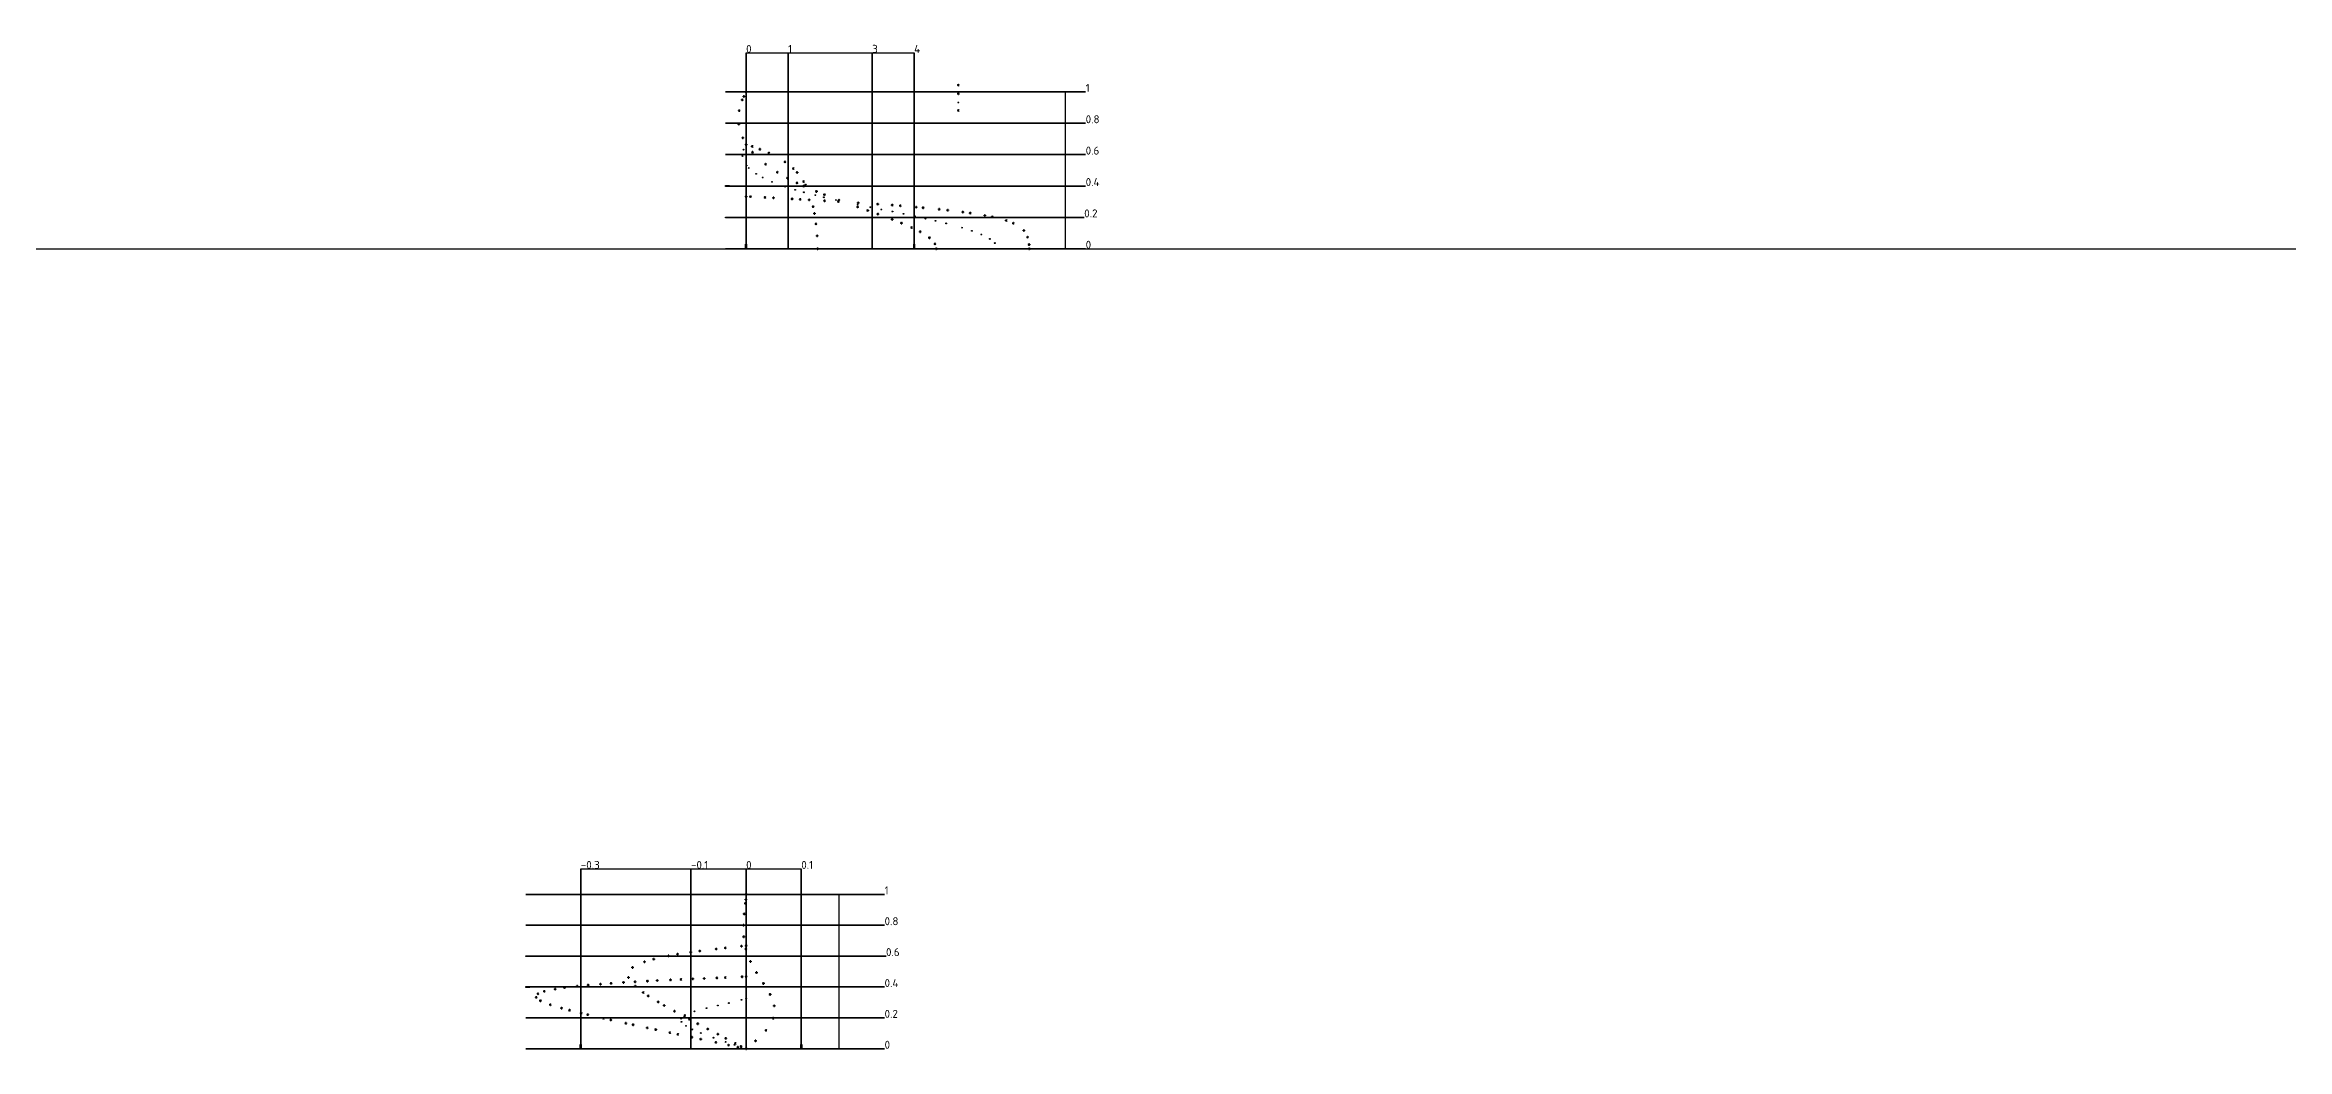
# Model space of a CAD drawing. Header units: millimetres. Extents: x -21 to 203, y -21 to 21.
# Drawn here: x 91.24 to 119.26, y -10.01 to 2.55 of the extents above; entities that cross this region are included whole.
import ezdxf

# ---------------------------------------------------------------- set-up
doc = ezdxf.new("R2010")
doc.units = ezdxf.units.MM
doc.layers.add('non-plot', color=241, linetype='Continuous', plot=False)
for name, color, linetype, lineweight in [('symbol', 3, 'Continuous', 35), ('text', 30, 'Continuous', 50), ('thick', 4, 'Continuous', 50), ('thin', 1, 'Continuous', 25)]:
    doc.layers.add(name, color=color, linetype=linetype, lineweight=lineweight)
doc.layers.add('very_thick', color=2, linetype='Continuous', lineweight=100, plot=False)
doc.styles.add('style1', font='isocpeur.ttf', dxfattribs={"height": 0.1})

msp = doc.modelspace()

# ---------------------------------------------------------------- linework, layer by layer
at = {"layer": 'non-plot', "transparency": 33554687}
for p, q in [((100, 2.449), (101.05, 2.449)), ((101.05, 2.449), (102.1, 2.449)), ((103.992, 1.569), (103.992, 1.961)), ((103.992, 1.177), (103.992, 1.569)), ((103.992, 0.784), (103.992, 1.177)), ((103.992, 0.392), (103.992, 0.784)), ((103.992, 0), (103.992, 0.392)), ((0, 0), (100, 0)), ((100, 0), (200, 0)), ((97.934, -7.752), (99.311, -7.752)), ((99.311, -7.752), (100.689, -7.752)), ((101.159, -8.07), (101.159, -8.456)), ((101.159, -8.456), (101.159, -8.842)), ((101.159, -8.842), (101.159, -9.228)), ((101.159, -9.228), (101.159, -9.614)), ((101.159, -9.614), (101.159, -10))]:
    msp.add_line(p, q, dxfattribs=at)
for points in [[(99.792, 0.779), (99.742, 0.779), (99.742, 0.789), (99.792, 0.789)], [(99.793, 0.387), (99.743, 0.387), (99.743, 0.397), (99.793, 0.397)], [(99.994, 0.056), (100.006, 0.056), (100.006, 0.003), (99.994, 0.003)], [(102.094, 0.056), (102.106, 0.056), (102.106, 0.003), (102.094, 0.003)], [(97.297, -8.847), (97.247, -8.847), (97.247, -8.837), (97.297, -8.837)], [(97.299, -9.233), (97.249, -9.233), (97.249, -9.223), (97.299, -9.223)], [(97.928, -9.945), (97.94, -9.945), (97.94, -9.997), (97.928, -9.997)], [(100.683, -9.945), (100.695, -9.945), (100.695, -9.997), (100.683, -9.997)]]:
    msp.add_lwpolyline(points, close=True, dxfattribs=at)
at = {"layer": 'symbol', "transparency": 33554687}
for p, q in [((100, 0), (100, 2.449)), ((100.525, 0), (100.525, 2.449)), ((101.575, 0), (101.575, 2.449)), ((102.1, 0), (102.1, 2.449)), ((99.742, 1.961), (104.243, 1.961)), ((99.742, 1.569), (104.243, 1.569)), ((99.742, 1.177), (104.243, 1.177)), ((99.742, 0.784), (104.243, 0.784)), ((99.743, 0.392), (104.225, 0.392)), ((99.742, 0), (104.243, 0)), ((97.934, -9.997), (97.934, -7.752)), ((99.311, -9.997), (99.311, -7.752)), ((100, -10), (100, -7.752)), ((100.689, -9.997), (100.689, -7.752)), ((97.249, -8.07), (101.73, -8.07)), ((97.249, -8.456), (101.73, -8.456)), ((97.247, -8.842), (101.748, -8.842)), ((97.249, -9.228), (101.73, -9.228)), ((97.249, -9.614), (101.73, -9.614)), ((97.249, -10), (101.73, -10))]:
    msp.add_line(p, q, dxfattribs=at)
at = {"layer": 'text', "transparency": 33554687}
for centre in [(100, 1.961), (99.914, 1.726), (99.952, 1.861), (99.972, 1.904), (102.652, 1.729), (99.908, 1.559), (99.959, 1.386), (100.08, 1.206), (100.244, 1.056), (100.39, 0.956), (100.518, 0.884), (100.636, 0.823), (100.72, 0.784), (100.878, 0.717), (100.978, 0.676), (101.161, 0.607), (101.394, 0.523), (101.52, 0.478), (101.646, 0.434), (101.825, 0.367), (101.941, 0.321), (102.069, 0.265), (102.175, 0.213), (102.29, 0.138), (102.36, 0.061), (102.376, 0), (100, -8.07), (99.977, -8.315), (99.991, -8.182), (99.996, -8.135), (99.967, -8.456), (99.97, -8.6), (99.997, -8.753), (100.055, -8.909), (100.13, -9.048), (100.216, -9.183), (100.299, -9.321), (100.351, -9.464), (100.248, -9.77), (100.338, -9.619), (100, -10), (100.118, -9.902)]:
    msp.add_circle(centre, 0.00534, dxfattribs=at)
at = {"layer": 'thick', "transparency": 33554687}
for centre in [(102.652, 1.938), (100, 0.652), (100.054, 0.651), (100.236, 0.642), (100.342, 0.636), (100.574, 0.623), (100.677, 0.618), (100.788, 0.611), (100.981, 0.6), (101.152, 0.59), (101.401, 0.574), (101.645, 0.558), (101.826, 0.546), (101.927, 0.538), (102.125, 0.52), (102.211, 0.513), (102.412, 0.494), (102.519, 0.482), (102.708, 0.459), (102.801, 0.446), (102.983, 0.416), (103.076, 0.398), (103.251, 0.353), (103.339, 0.319), (103.471, 0.228), (103.518, 0.145), (103.536, 0.052), (103.538, 0), (97.73, -9.236), (97.889, -9.218), (98.026, -9.204), (98.18, -9.192), (98.312, -9.182), (98.468, -9.171), (98.612, -9.163), (98.766, -9.154), (98.889, -9.147), (99.055, -9.14), (99.186, -9.133), (99.334, -9.127), (99.476, -9.122), (99.635, -9.115), (99.74, -9.11), (99.949, -9.1), (100, -9.099), (97.377, -9.357), (97.399, -9.313), (97.429, -9.4), (97.478, -9.282), (97.553, -9.45), (97.613, -9.255), (97.694, -9.492), (97.794, -9.519), (97.94, -9.556), (98.021, -9.574), (98.219, -9.62), (98.309, -9.641), (98.497, -9.682), (98.587, -9.7), (98.765, -9.739), (98.87, -9.761), (99.048, -9.799), (99.148, -9.82), (99.322, -9.856), (99.433, -9.88), (99.622, -9.92), (99.782, -9.955), (99.897, -9.98), (100, -10)]:
    msp.add_circle(centre, 0.00534, dxfattribs=at)
at = {"layer": 'thin', "transparency": 33554687}
for centre in [(102.652, 1.828), (99.956, 1.16), (99.966, 1.239), (100, 1.302), (100.005, 1.041), (100.032, 1.01), (100.126, 0.936), (100.207, 0.89), (100.323, 0.836), (100.487, 0.776), (100.613, 0.736), (100.722, 0.706), (100.865, 0.67), (100.971, 0.644), (101.123, 0.61), (101.394, 0.552), (101.552, 0.519), (101.69, 0.491), (101.828, 0.465), (101.967, 0.436), (102.109, 0.406), (102.243, 0.377), (102.367, 0.35), (102.499, 0.317), (102.698, 0.264), (102.822, 0.224), (102.939, 0.178), (103.045, 0.123), (103.107, 0.071), (103.131, 0), (99.356, -9.532), (99.506, -9.492), (99.646, -9.459), (99.785, -9.429), (99.943, -9.388), (100, -9.374), (99.188, -9.623), (99.191, -9.663), (99.234, -9.579), (99.249, -9.714), (99.328, -9.758), (99.435, -9.803), (99.593, -9.862), (99.744, -9.915), (99.856, -9.952), (99.937, -9.982), (100, -10)]:
    msp.add_circle(centre, 0.00534, dxfattribs=at)
at = {"layer": 'very_thick', "transparency": 33554687}
for centre in [(102.652, 2.046), (100, 1.302), (100.077, 1.28), (100.172, 1.244), (100.285, 1.197), (100.486, 1.086), (100.59, 1.003), (100.637, 0.954), (100.719, 0.84), (100.743, 0.796), (100.837, 0.526), (100.854, 0.441), (100.873, 0.311), (100.888, 0.161), (100.893, 0), (98.73, -8.914), (98.845, -8.88), (99.03, -8.839), (99.144, -8.818), (99.308, -8.793), (99.421, -8.778), (99.626, -8.753), (99.74, -8.74), (99.942, -8.717), (100, -8.712), (98.53, -9.109), (98.581, -8.984), (98.615, -9.219), (98.715, -9.297), (98.777, -9.34), (98.901, -9.415), (98.976, -9.459), (99.105, -9.531), (99.232, -9.6), (99.293, -9.632), (99.395, -9.687), (99.52, -9.753), (99.647, -9.818), (99.746, -9.87), (99.865, -9.933), (99.936, -9.97), (100, -10)]:
    msp.add_circle(centre, 0.00534, dxfattribs=at)

# ---------------------------------------------------------------- texts
at = {"layer": 'symbol', "transparency": 33554687, "style": 'style1'}
for s, p in [('0', (100, 2.449)), ('1', (100.525, 2.449)), ('3', (101.575, 2.449)), ('4', (102.1, 2.449)), ('1', (104.243, 1.961)), ('0.8', (104.243, 1.569)), ('0.6', (104.243, 1.177)), ('0.4', (104.243, 0.784)), ('0.2', (104.225, 0.392)), ('0', (104.243, 0)), ('-0.3', (97.934, -7.752)), ('-0.1', (99.311, -7.752)), ('0', (100, -7.752)), ('0.1', (100.689, -7.752)), ('1', (101.73, -8.07)), ('0.8', (101.73, -8.456)), ('0.6', (101.748, -8.842)), ('0.4', (101.73, -9.228)), ('0.2', (101.73, -9.614)), ('0', (101.73, -10))]:
    msp.add_text(s, height=0.1, dxfattribs=at).set_placement(p)

doc.saveas('drawing.dxf')
